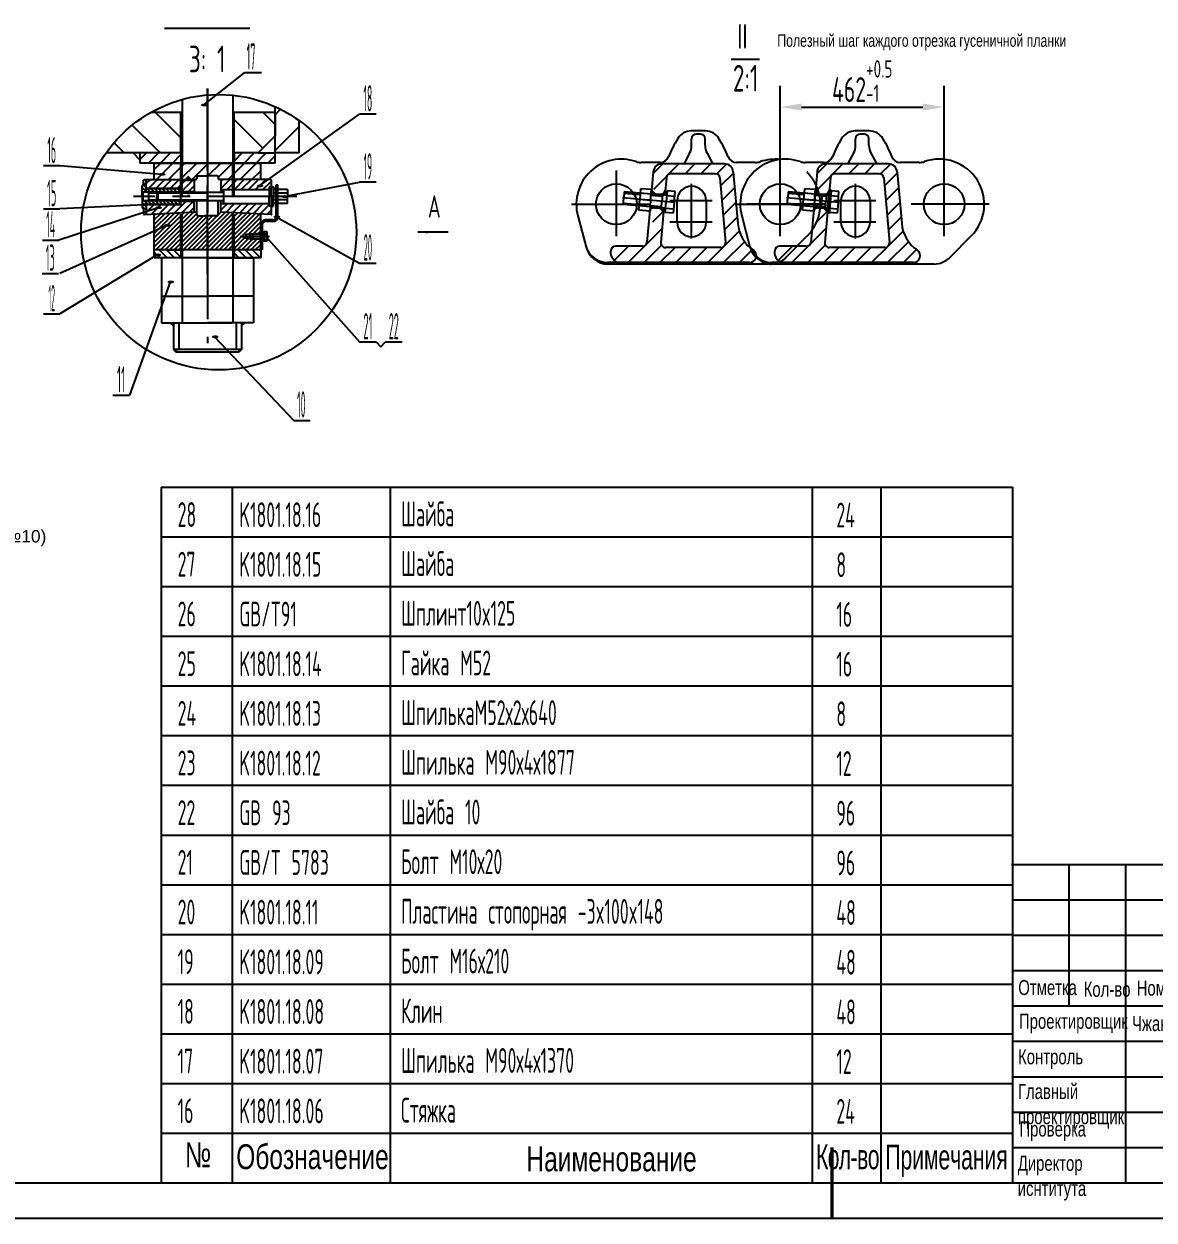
# Model space of a CAD drawing. Header units: millimetres. Extents: x -10 to 16810, y -459 to 11890.
# Drawn here: x 3844 to 10215, y -10 to 6731 of the extents above; entities that cross this region are included whole.
import ezdxf
from ezdxf.enums import TextEntityAlignment as Align

# ---------------------------------------------------------------- set-up
doc = ezdxf.new("R2010")
doc.units = ezdxf.units.MM
doc.header["$LTSCALE"] = 400
doc.linetypes.add('F', pattern=[0.75, 0.5, -0.25])
doc.linetypes.add('G', pattern=[2, 1.25, -0.25, 0.25, -0.25])
for name, color, linetype in [('01', 7, 'Continuous'), ('02', 1, 'Continuous'), ('04', 2, 'F'), ('05', 4, 'G'), ('08', 1, 'Continuous'), ('10', 1, 'Continuous'), ('11', 3, 'Continuous'), ('THICK', 7, 'Continuous')]:
    doc.layers.add(name, color=color, linetype=linetype)
doc.styles.add('HZLIB', font='TXT.shx', dxfattribs={"width": 0.5, "height": 140})
doc.styles.get("Standard").update_dxf_attribs({"font": 'isocp', "width": 0.707, "bigfont": 'intecad.shx'})
doc.dimstyles.new('INTE', dxfattribs={"dimscale": 40, "dimtxt": 3.5, "dimasz": 3, "dimexe": 3, "dimexo": 0, "dimgap": 1, "dimtad": 1, "dimdec": 0, "dimdsep": 46, "dimtxsty": 'Standard', "dimcen": 0, "dimclrd": 1, "dimclre": 1, "dimclrt": 3, "dimaunit": 1, "dimadec": 0, "dimazin": 0, "dimtfac": 1, "dimtdec": 0, "dimtmove": 0, "dimatfit": 0, "dimfxl": 0, "dimarcsym": 0})

# ---------------------------------------------------------------- blocks, each defined once
blk = doc.blocks.new('rthrtyry')
at = {"layer": '01'}
for p, q in [((2335.5, 1021.2), (2296, 1021.2)), ((2321.8, 1012.2), (2309.8, 1012.2)), ((2296.8, 980.1), (2296.8, 999.2)), ((2334.8, 980.1), (2334.8, 999.2)), ((2291.2, 958.5), (2276.5, 931.7)), ((2340.3, 958.5), (2355, 931.7)), ((2208.6, 932.2), (2155.1, 932.2)), ((2389.4, 928.2), (2213.2, 928.2)), ((2476.4, 932.2), (2422.9, 932.2)), ((2188.3, 905.4), (2171, 708.2)), ((2226, 888.8), (2210, 706.9)), ((2363.6, 900.7), (2238.9, 900.7)), ((2376.6, 888.8), (2392.5, 706.9)), ((2414.3, 905.4), (2427, 760.3)), ((2255.8, 764.2), (2255.8, 824.2)), ((2337.8, 824.2), (2337.8, 764.2)), ((1976, 782.2), (1999.4, 693.8)), ((2563.2, 665.1), (2622.9, 725.2)), ((2069.3, 675.2), (2069.3, 683.3)), ((2071.4, 667.3), (2069.3, 675.2)), ((2158.1, 696.3), (2082.3, 696.3)), ((2379.5, 692.8), (2223, 692.8)), ((2460.3, 650.3), (2060.2, 650.3)), ((2517.8, 646.2), (2061.3, 646.2))]:
    blk.add_line(p, q, dxfattribs=at)
at = {"layer": '01', "color": 7, "linetype": 'Continuous'}
for p, q in [((2196, 844.4), (2208.9, 843.3)), ((2192.5, 804.5), (2205.4, 803.4))]:
    blk.add_line(p, q, dxfattribs=at)
at = {"layer": '01'}
for centre in [(2084.8, 814.7), (2546.8, 814.7)]:
    blk.add_circle(centre, 57.5, dxfattribs=at)
for centre, radius, start, end in [((2296, 976.2), 45, 90, 148.5711), ((2309.8, 999.2), 13, 90, 180), ((2321.8, 999.2), 13, 0, 90), ((2335.5, 976.2), 45, 31.4289, 90), ((2251.8, 980.1), 45, 331.2468, 0), ((2379.8, 980.1), 45, 180, 208.7532), ((2208.6, 957.2), 25, 270, 338.4131), ((2422.9, 957.2), 25, 201.5869, 270), ((2098.8, 814.7), 127, 70.8682, 194.8314), ((2155.1, 977.2), 45, 250.8682, 270), ((2213.2, 903.2), 25, 90, 175), ((2389.4, 903.2), 25, 5, 90), ((2476.4, 977.2), 45, 270, 289.1318), ((2532.8, 814.7), 127, 315.1937, 109.1318), ((2238.9, 887.7), 13, 90, 175), ((2363.6, 887.7), 13, 5, 90), ((2197.1, 857.3), 13, 175, 265), ((2210.1, 856.2), 13, 265, 355), ((2296.8, 824.2), 41, 0, 180), ((2191.4, 791.6), 13, 85, 175), ((2204.3, 790.5), 13, 355, 85), ((2296.8, 764.2), 41, 180, 0), ((2528.6, 769.2), 102, 185, 235.6329), ((2158.1, 709.3), 13, 270, 355), ((2060.2, 714.3), 64, 194.8314, 270), ((2061.3, 710.2), 64, 194.8314, 270), ((2082.3, 683.3), 13, 90, 180), ((2223, 705.8), 13, 175, 270), ((2379.5, 705.8), 13, 270, 5), ((2460.3, 669.3), 19, 270, 55.6329), ((2095.1, 675.3), 25, 195, 270), ((2517.8, 710.2), 64, 270, 315.1937)]:
    blk.add_arc(centre, radius, start, end, dxfattribs=at)
at = {"layer": '01', "color": 7, "linetype": 'Continuous'}
for centre, start, end in [((2544.8, 824.2), 148.5711, 158.4131), ((2086.8, 824.2), 21.5869, 31.4289)]:
    blk.add_arc(centre, 336.5, start, end, dxfattribs=at)
at = {"layer": '05', "color": 4, "linetype": 'G'}
for p, q in [((2084.8, 724.9), (2084.8, 909.8)), ((2546.8, 724.9), (2546.8, 909.8)), ((2296.8, 717.8), (2296.8, 872.3)), ((1957.8, 814.7), (2178.2, 814.7)), ((2354.5, 824.2), (2235.4, 824.2)), ((2673.8, 814.7), (2453.3, 814.7)), ((2354.5, 764.2), (2235.4, 764.2))]:
    blk.add_line(p, q, dxfattribs=at)
blk = doc.blocks.new('rhyutyuui')
at = {"layer": '01'}
for p, q in [((1573.5, 1021.2), (1534, 1021.2)), ((1559.8, 1012.2), (1547.8, 1012.2)), ((1534.8, 980.1), (1534.8, 999.2)), ((1572.8, 980.1), (1572.8, 999.2)), ((1529.2, 958.5), (1514.5, 931.7)), ((1578.3, 958.5), (1593, 931.7)), ((1446.6, 932.2), (1393.1, 932.2)), ((1627.4, 928.2), (1451.2, 928.2)), ((1714.4, 932.2), (1660.9, 932.2)), ((1426.3, 905.4), (1420.8, 843.4)), ((1464, 888.8), (1459.7, 840.1)), ((1601.6, 900.7), (1476.9, 900.7)), ((1614.6, 888.8), (1630.5, 706.9)), ((1652.3, 905.4), (1665, 760.3)), ((1493.8, 764.2), (1493.8, 824.2)), ((1575.8, 824.2), (1575.8, 764.2)), ((1214, 782.2), (1237.4, 693.8)), ((1417.7, 807.6), (1409, 708.2)), ((1456.6, 804.3), (1448, 706.9)), ((1307.3, 675.2), (1307.3, 683.3)), ((1309.4, 667.3), (1307.3, 675.2)), ((1396.1, 696.3), (1320.3, 696.3)), ((1617.5, 692.8), (1461, 692.8)), ((1698.3, 650.3), (1298.2, 650.3)), ((1755.8, 646.2), (1299.3, 646.2))]:
    blk.add_line(p, q, dxfattribs=at)
at = {"layer": '01', "color": 7, "linetype": 'Continuous'}
for p, q in [((1434, 844.4), (1446.9, 843.3)), ((1430.5, 804.5), (1443.4, 803.4))]:
    blk.add_line(p, q, dxfattribs=at)
at = {"layer": '01'}
for centre in [(1322.8, 814.7), (1784.8, 814.7)]:
    blk.add_circle(centre, 57.5, dxfattribs=at)
for centre, radius, start, end in [((1534, 976.2), 45, 90, 148.5711), ((1547.8, 999.2), 13, 90, 180), ((1559.8, 999.2), 13, 0, 90), ((1573.5, 976.2), 45, 31.4289, 90), ((1489.8, 980.1), 45, 331.2468, 0), ((1617.8, 980.1), 45, 180, 208.7532), ((1446.6, 957.2), 25, 270, 338.4131), ((1660.9, 957.2), 25, 201.5869, 270), ((1336.8, 814.7), 127, 70.8682, 194.8314), ((1393.1, 977.2), 45, 250.8682, 270), ((1451.2, 903.2), 25, 90, 175), ((1627.4, 903.2), 25, 5, 90), ((1714.4, 977.2), 45, 270, 289.1318), ((1476.9, 887.7), 13, 90, 175), ((1601.6, 887.7), 13, 5, 90), ((1435.1, 857.3), 13, 175, 265), ((1448.1, 856.2), 13, 265, 355), ((1534.8, 824.2), 41, 0, 180), ((1429.4, 791.6), 13, 85, 175), ((1442.3, 790.5), 13, 355, 85), ((1534.8, 764.2), 41, 180, 0), ((1766.6, 769.2), 102, 185, 235.6329), ((1396.1, 709.3), 13, 270, 355), ((1298.2, 714.3), 64, 194.8314, 270), ((1299.3, 710.2), 64, 194.8314, 270), ((1320.3, 683.3), 13, 90, 180), ((1461, 705.8), 13, 175, 270), ((1617.5, 705.8), 13, 270, 5), ((1698.3, 669.3), 19, 270, 55.6329), ((1333.1, 675.3), 25, 195, 270)]:
    blk.add_arc(centre, radius, start, end, dxfattribs=at)
at = {"layer": '01', "color": 7, "linetype": 'Continuous'}
for centre, radius, start, end in [((1782.8, 824.2), 336.5, 148.5711, 158.4131), ((1324.8, 824.2), 336.5, 21.5869, 31.4289), ((1773.6, 789.6), 151.7, 85.7739, 107.0289)]:
    blk.add_arc(centre, radius, start, end, dxfattribs=at)
at = {"layer": '04', "color": 2, "linetype": 'F'}
blk.add_line((1801.2, 665.1), (1860.9, 725.2), dxfattribs=at)
for centre, radius, start, end in [((1770.8, 814.7), 127, 315.1937, 83.6711), ((1755.8, 710.2), 64, 270, 315.1937)]:
    blk.add_arc(centre, radius, start, end, dxfattribs=at)
at = {"layer": '05', "color": 4, "linetype": 'G'}
for p, q in [((1322.8, 724.9), (1322.8, 909.8)), ((1784.8, 724.9), (1784.8, 909.8)), ((1534.8, 717.8), (1534.8, 872.3)), ((1195.8, 814.7), (1416.2, 814.7)), ((1592.5, 824.2), (1473.4, 824.2)), ((1911.8, 814.7), (1691.3, 814.7)), ((1592.5, 764.2), (1473.4, 764.2))]:
    blk.add_line(p, q, dxfattribs=at)
blk = doc.blocks.new('rthyh')
at = {"layer": '01'}
for p, q in [((1946.2, 582.5), (1923.7, 582.5)), ((1923.7, 582.5), (1923.7, 552.1)), ((1946.2, 552.1), (1946.2, 582.5)), ((1923.7, 570.1), (1803.7, 570.1)), ((1803.7, 570.1), (1803.7, 552.1)), ((1803.7, 534.1), (1803.7, 552.1)), ((1911.7, 570.1), (1911.7, 552.1)), ((1911.7, 534.1), (1911.7, 552.1)), ((1923.7, 570.1), (1946.2, 570.1)), ((1923.7, 521.7), (1923.7, 552.1)), ((1946.2, 552.1), (1946.2, 521.7)), ((1923.7, 534.1), (1803.7, 534.1)), ((1923.7, 534.1), (1946.2, 534.1)), ((1946.2, 521.7), (1923.7, 521.7))]:
    blk.add_line(p, q, dxfattribs=at)
at = {"layer": '02'}
for p, q in [((1803.7, 566.5), (1848.7, 566.5)), ((1879.7, 566.5), (1911.7, 566.5)), ((1803.7, 537.7), (1848.7, 537.7)), ((1879.6, 537.7), (1911.7, 537.7))]:
    blk.add_line(p, q, dxfattribs=at)
at = {"layer": '05'}
blk.add_line((1949.2, 552.1), (1800.1, 552.1), dxfattribs=at)
blk = doc.blocks.new('rtrty')
at = {"layer": '01'}
for p, q in [((1850.9, 361), (1850.9, 392)), ((1850.9, 392), (1881.3, 392)), ((1863.3, 361), (1863.3, 392)), ((1911.7, 392), (1881.3, 392)), ((1899.3, 361), (1899.3, 392)), ((1911.7, 361), (1911.7, 392)), ((1881.3, 361), (1850.9, 361)), ((1881.3, 361), (1911.7, 361))]:
    blk.add_line(p, q, dxfattribs=at)
at = {"layer": '05'}
blk.add_line((1881.3, 359.9), (1881.3, 393.1), dxfattribs=at)
blk = doc.blocks.new('*U242')
at = {"layer": '10'}
h = blk.add_hatch(dxfattribs=at)
h.set_pattern_fill('U', color=256, angle=45, style=0, pattern_type=0)
h.set_pattern_definition([(45, (0, 0), (-0.707107, 0.707107), [])])
h.paths.add_polyline_path([(-33, 0), (-19.5, 0), (-19.5, 5), (-33, 5)])
h.paths.add_polyline_path([(33, 5), (19.5, 5), (19.5, 0), (33, 0)])
at = {"layer": '01'}
for p, q in [((-33, 5), (-33, 0)), ((0, 5), (-33, 5)), ((-33, 0), (0, 0)), ((-19.5, 5), (-19.5, 0)), ((0, 5), (33, 5)), ((33, 0), (0, 0)), ((19.5, 5), (19.5, 0)), ((33, 5), (33, 0))]:
    blk.add_line(p, q, dxfattribs=at)
at = {"layer": '05'}
blk.add_line((0, 7.1), (0, -1.8), dxfattribs=at)
blk = doc.blocks.new('*D243')
at = {"layer": '08', "color": 1, "lineweight": -2}
for p, q in [((8108.1, 5904.8), (8108.1, 6382.1)), ((9032.1, 5904.8), (9032.1, 6382.1)), ((8228.1, 6262.1), (8912.1, 6262.1))]:
    blk.add_line(p, q, dxfattribs=at)
at = {"layer": '08', "color": 1}
for points in [[(8228.1, 6282.1), (8228.1, 6242.1), (8108.1, 6262.1)], [(8912.1, 6282.1), (8912.1, 6242.1), (9032.1, 6262.1)]]:
    blk.add_solid(points, dxfattribs=at)
at = {"layer": 'Defpoints', "color": 0}
for p in [(9032.1, 6262.1), (8108.1, 5904.8), (9032.1, 5904.8)]:
    blk.add_point(p, dxfattribs=at)
at = {"layer": '08', "color": 3, "insert": (8570.1, 6408.7), "char_height": 140, "attachment_point": 5}
blk.add_mtext('462{\\C3;\\H0.7x;\\S+0.5^ -1;}', dxfattribs=at)
blk = doc.blocks.new('df rghf')
at = {"layer": '02', "linetype": 'Continuous'}
for points in [[(8847.4, 5874.6), (8841.4, 5880.6), (8841.4, 5874.6)], [(8891.4, 5874.6), (8891.4, 5869.6), (8896.4, 5869.6)], [(8847.4, 5746.6), (8841.4, 5740.6), (8841.4, 5746.6)], [(8896.4, 5751.6), (8891.4, 5751.6), (8891.4, 5746.6)]]:
    blk.add_hatch(color=1, dxfattribs=at).paths.add_polyline_path(points)
blk.add_line((8841.4, 5764.8), (8841.4, 5856.4))
blk.add_line((8841.4, 5764.8), (8841.4, 5856.4))
at = {"layer": '01'}
for p, q in [((8791.4, 5897.2), (8791.4, 5810.6)), ((8791.4, 5897.2), (8841.4, 5897.2)), ((8841.4, 5897.2), (8841.4, 5810.6)), ((8841.4, 5874.6), (8891.4, 5874.6)), ((8891.4, 5874.6), (8891.4, 5746.6)), ((8891.4, 5869.6), (8896.4, 5869.6)), ((8896.4, 5869.6), (8896.4, 5751.6)), ((8791.4, 5724), (8791.4, 5810.6)), ((8841.4, 5724), (8841.4, 5810.6)), ((8841.4, 5746.6), (8891.4, 5746.6)), ((8891.4, 5751.6), (8896.4, 5751.6)), ((8791.4, 5724), (8841.4, 5724))]:
    blk.add_line(p, q, dxfattribs=at)
at = {"layer": '02', "color": 1, "linetype": 'Continuous'}
for p, q in [((8841.4, 5880.6), (8847.4, 5874.6)), ((8891.4, 5874.6), (8896.4, 5869.6)), ((8841.4, 5740.6), (8847.4, 5746.6)), ((8891.4, 5746.6), (8896.4, 5751.6))]:
    blk.add_line(p, q, dxfattribs=at)
at = {"layer": '04', "color": 2, "linetype": 'F'}
for p, q in [((8841.4, 5864.6), (8891.4, 5864.6)), ((8841.4, 5756.6), (8891.4, 5756.6))]:
    blk.add_line(p, q, dxfattribs=at)
blk = doc.blocks.new('*U259')
at = {"layer": '01', "const_width": 0.5}
blk.add_lwpolyline([(210, 0), (210, 10)], dxfattribs=at)
at = {"layer": '01'}
blk.add_lwpolyline([(25, 5), (415, 5)], dxfattribs=at)
at = {"layer": '02'}
blk.add_lwpolyline([(0, 0), (420, 0)], dxfattribs=at)

msp = doc.modelspace()

# ---------------------------------------------------------------- hatches: boundary and pattern name
at = {"layer": '02', "linetype": 'Continuous'}
h = msp.add_hatch(dxfattribs=at)
h.set_pattern_fill('ANSI31', color=1, scale=20, style=0)
h.set_pattern_definition([(45, (3614.586, 4085.27), (-44.9013, 44.9013), [])])
h.paths.add_polyline_path([(7460.6, 5470.9, -0.440011), (7434.7, 5499.1), (7449.1, 5663.9, 0.414214), (7425.5, 5692.1), (7409.2, 5693.5, -0.135919), (7362.3, 5566.3), (7356.6, 5501.6, -0.388879), (7330.7, 5477.9), (7278.9, 5477.9), (7216.9, 5415.5, -0.082705), (7182.8, 5390.9, 0.114002), (7204.7, 5385.9), (7935.1, 5385.9, 0.737485), (7956.6, 5455.2, -0.224594), (7868.5, 5605.8), (7843.1, 5896, 0.388879), (7793.3, 5941.7), (7440.9, 5941.7, 0.388879), (7391.1, 5896), (7384.9, 5825, -0.052816), (7402.9, 5774.6, 0.035157), (7406.5, 5774.1), (7432.4, 5771.8, 0.393773), (7460.4, 5793.6), (7460.5, 5795.4), (7460.6, 5795.4), (7463.1, 5824.1), (7455.1, 5824.1), (7455.1, 5842.1), (7464.7, 5842.1), (7466.5, 5863, -0.388879), (7492.4, 5886.7), (7741.8, 5886.7, -0.388879), (7767.7, 5863), (7799.5, 5499.1, -0.440011), (7773.6, 5470.9)])
h.paths.add_polyline_path([(7179.1, 5477.9, 0.414214), (7153.1, 5451.9), (7153.1, 5435.7), (7157.3, 5419.8, 0.200337), (7182.8, 5390.9, 0.082705), (7216.9, 5415.5), (7278.9, 5477.9)])
h = msp.add_hatch(dxfattribs=at)
h.set_pattern_fill('ANSI31', color=1, scale=20, style=0)
h.set_pattern_definition([(45, (4538.586, 4085.27), (-44.9013, 44.9013), [])])
h.paths.add_polyline_path([(8384.6, 5470.9, -0.440011), (8358.7, 5499.1), (8373.1, 5663.9, 0.414214), (8349.5, 5692.1), (8333.2, 5693.5, -0.135919), (8286.3, 5566.3), (8280.6, 5501.6, -0.388879), (8254.7, 5477.9), (8202.9, 5477.9), (8140.9, 5415.5, -0.082705), (8106.8, 5390.9, 0.114002), (8128.7, 5385.9), (8859.1, 5385.9, 0.737485), (8880.6, 5455.2, -0.224594), (8792.5, 5605.8), (8767.1, 5896, 0.388879), (8717.3, 5941.7), (8364.9, 5941.7, 0.388879), (8315.1, 5896), (8308.9, 5825, -0.052816), (8326.9, 5774.6, 0.035157), (8330.5, 5774.1), (8356.4, 5771.8, 0.393773), (8384.4, 5793.6), (8384.5, 5795.4), (8384.6, 5795.4), (8387.1, 5824.1), (8379.1, 5824.1), (8379.1, 5842.1), (8388.7, 5842.1), (8390.5, 5863, -0.388879), (8416.4, 5886.7), (8665.8, 5886.7, -0.388879), (8691.7, 5863), (8723.5, 5499.1, -0.440011), (8697.6, 5470.9)])
h.paths.add_polyline_path([(8103.1, 5477.9, 0.414214), (8077.1, 5451.9), (8077.1, 5435.7), (8081.3, 5419.8, 0.200337), (8106.8, 5390.9, 0.082705), (8140.9, 5415.5), (8202.9, 5477.9)])
at = {"layer": '02'}
h = msp.add_hatch(color=256, dxfattribs=at)
h.paths.add_polyline_path([(4802.9, 5844), (4770.9, 5844), (4770.9, 5876)])
h.paths.add_polyline_path([(4770.9, 5876), (4770.9, 5844), (4738.9, 5844)])
msp.add_hatch(color=256, dxfattribs=at).paths.add_polyline_path([(4764.9, 5768), (4777.9, 5755), (4777.9, 5768)])

# ---------------------------------------------------------------- linework, layer by layer
for p, q in [((5260.2, 6004), (5260.2, 6264.8)), ((5260.2, 6232), (5260.2, 6100)), ((5395.2, 6004), (5395.2, 6187)), ((5260.2, 6100), (5164.2, 6004)), ((5395.2, 6004), (5260.2, 6004)), ((4879.2, 5782), (4879.2, 5734)), ((4729.2, 5458), (4729.2, 5413)), ((5029.2, 5458), (5029.2, 5413)), ((4741.9, 5047), (5016.5, 5047)), ((4741.9, 5047), (5016.5, 5047)), ((4617.4, 4120), (4617.4, 200)), ((4617.4, 4120), (9417.4, 4120)), ((5017.4, 4120), (5017.4, 200)), ((5908.4, 4120), (5908.4, 200)), ((8287.3, 4120), (8287.3, 200)), ((8674.7, 4120), (8674.7, 200)), ((9417.4, 4120), (9417.4, 200)), ((4617.4, 3840), (9417.4, 3840)), ((4617.4, 3560), (9417.4, 3560)), ((4617.4, 3280), (9417.4, 3280)), ((4617.4, 3000), (9417.4, 3000)), ((4617.4, 2720), (9417.4, 2720)), ((4617.4, 2440), (9417.4, 2440)), ((4617.4, 2160), (9417.4, 2160)), ((4617.4, 1880), (9417.4, 1880)), ((4617.4, 1600), (9417.4, 1600)), ((4617.4, 1320), (9417.4, 1320)), ((4617.4, 1040), (9417.4, 1040)), ((4617.4, 760), (9417.4, 760)), ((4617.4, 480), (9417.4, 480)), ((4617.4, 200), (9417.4, 200))]:
    msp.add_line(p, q)
at = {"layer": '01'}
for p, q in [((5117.6, 6704.5), (4637.6, 6704.5)), ((4729.2, 6004), (4729.2, 6232)), ((5029.2, 6004), (5029.2, 6232)), ((5164.2, 6004), (5260.2, 6004)), ((4519.2, 5827), (4510.2, 5818)), ((4510.2, 5758), (4510.2, 5818)), ((4519.2, 5851), (4522.2, 5854)), ((4519.2, 5827), (4519.2, 5851)), ((4534.2, 5782), (4534.2, 5854)), ((5266.2, 5797.2), (5251.2, 5797.2)), ((5266.2, 5824), (5275.2, 5824)), ((5329.2, 5797.2), (5275.2, 5797.2)), ((4510.2, 5788), (4516.2, 5782)), ((4510.2, 5758), (4510.2, 5698)), ((4516.2, 5734), (4510.2, 5728)), ((4516.2, 5734), (4516.2, 5782)), ((4534.2, 5734), (4534.2, 5656.7)), ((4546.2, 5782), (4546.2, 5734)), ((4594.2, 5776), (4600.2, 5782)), ((4594.2, 5776), (4594.2, 5758)), ((4594.2, 5740), (4594.2, 5758)), ((4594.2, 5740), (4600.2, 5734)), ((4600.2, 5734), (4600.2, 5782)), ((4879.2, 5782), (4879.2, 5734)), ((4969.2, 5797), (4969.2, 5758)), ((4969.2, 5758), (4969.2, 5719)), ((5266.2, 5776.4), (5251.2, 5776.4)), ((5266.2, 5739.5), (5251.2, 5739.5)), ((5329.2, 5776.4), (5275.2, 5776.4)), ((5329.2, 5739.5), (5275.2, 5739.5)), ((4510.2, 5698), (4519.2, 5689)), ((4519.2, 5689), (4519.2, 5659)), ((4522.2, 5656.1), (4819.2, 5671)), ((4804.2, 5673.2), (4801.2, 5670.1)), ((4957.2, 5670.1), (4954.2, 5673.2)), ((5236.2, 5656.1), (4957.2, 5670.1)), ((5266.2, 5718.7), (5251.2, 5718.7)), ((5329.2, 5718.7), (5275.2, 5718.7)), ((4519.2, 5659), (4522.2, 5656.1)), ((5179.2, 5457.8), (5179.2, 5599)), ((5188.2, 5599), (5188.2, 5457.8)), ((5248.2, 5626), (5206.2, 5626)), ((5248.2, 5617), (5206.2, 5617)), ((5236.2, 5656.1), (5239.2, 5659)), ((5097.9, 5546.5), (5089.2, 5533)), ((5097.9, 5519.5), (5089.2, 5533)), ((5097.9, 5546.5), (5097.9, 5533)), ((5097.9, 5546.5), (5119.2, 5546.5)), ((5097.9, 5519.5), (5097.9, 5533)), ((5119.2, 5548), (5119.2, 5533)), ((5119.2, 5546.5), (5136, 5546.5)), ((5119.2, 5518), (5119.2, 5533)), ((5136, 5548), (5136, 5533)), ((5136, 5518), (5136, 5533)), ((5196, 5556.1), (5188.2, 5556.1)), ((5188.2, 5556.1), (5188.2, 5533)), ((5188.2, 5533), (5196, 5537.5)), ((5196, 5533), (5188.2, 5528.5)), ((5188.2, 5509.9), (5188.2, 5533)), ((5215.2, 5559.6), (5196, 5559.6)), ((5196, 5559.6), (5196, 5533)), ((5196, 5533), (5196, 5556.1)), ((5196, 5548), (5215.2, 5548)), ((5196, 5533), (5196, 5509.9)), ((5196, 5506.3), (5196, 5533)), ((5215.2, 5533), (5215.2, 5559.6)), ((5215.2, 5533), (5215.2, 5506.3)), ((5119.2, 5519.5), (5097.9, 5519.5)), ((5136, 5519.5), (5119.2, 5519.5)), ((5196, 5509.9), (5188.2, 5509.9)), ((5196, 5518), (5215.2, 5518)), ((5215.2, 5506.3), (5196, 5506.3)), ((4579.2, 5413), (4579.2, 5458)), ((5179.2, 5413), (4579.2, 5413)), ((4879.2, 5413), (4619.4, 5413)), ((4619.4, 5413), (4619.4, 5197)), ((4879.2, 5413), (5139, 5413)), ((5139, 5413), (5139, 5197)), ((5179.2, 5457.8), (5179.2, 5413)), ((5188.2, 5457.8), (5179.2, 5457.8)), ((4619.4, 5197), (4879.2, 5197)), ((5139, 5197), (4879.2, 5197))]:
    msp.add_line(p, q, dxfattribs=at)
at = {"layer": '01', "color": 7, "linetype": 'Continuous'}
for p, q in [((7830.5, 6532.6), (7991.4, 6532.6)), ((4736.7, 6305.2), (4736.7, 5947)), ((5021.7, 6328.8), (5021.7, 5947)), ((4736.7, 6232), (4559.5, 6232)), ((5260.2, 6232), (5021.7, 6232)), ((4736.7, 6004), (4307.9, 6004)), ((4498.2, 6004), (4498.2, 5947)), ((5164.2, 6004), (5021.7, 6004)), ((5260.2, 5947), (5260.2, 6004)), ((5260.2, 5947), (4498.2, 5947)), ((4579.2, 5947), (5179.2, 5947)), ((4579.2, 5854), (4579.2, 5947)), ((5179.2, 5854), (5179.2, 5947)), ((4819.2, 5869), (4819.2, 5860)), ((4825.2, 5875), (4879.2, 5875)), ((4933.2, 5875), (4879.2, 5875)), ((4939.2, 5869), (4939.2, 5860)), ((4534.2, 5827), (4519.2, 5827)), ((4522.2, 5854), (4801.2, 5854)), ((4534.2, 5806), (4534.2, 5827)), ((4537.2, 5803), (4726.2, 5803)), ((4726.2, 5803), (4537.2, 5803)), ((4579.2, 5854), (4813.2, 5854)), ((4729.2, 5800), (4726.2, 5803)), ((4729.2, 5800), (4729.2, 5758)), ((4729.2, 5800), (4729.2, 5758)), ((4804.2, 5851), (4801.2, 5854)), ((4804.2, 5851), (4804.2, 5782)), ((5179.2, 5854), (4945.2, 5854)), ((4954.2, 5851), (4957.2, 5854)), ((4954.2, 5851), (4954.2, 5782)), ((5236.2, 5854), (4957.2, 5854)), ((5239.2, 5812), (5227.2, 5812)), ((5227.2, 5812), (5227.2, 5758)), ((5239.2, 5812), (5227.2, 5812)), ((5227.2, 5812), (5227.2, 5758)), ((5239.2, 5851), (5236.2, 5854)), ((5239.2, 5758), (5239.2, 5851)), ((5239.2, 5812), (5251.2, 5812)), ((5251.2, 5812), (5251.2, 5758)), ((5266.2, 5644), (5266.2, 5824)), ((5275.2, 5644), (5275.2, 5824)), ((5329.2, 5797.2), (5329.2, 5758)), ((4546.2, 5782), (4516.2, 5782)), ((4546.2, 5734), (4516.2, 5734)), ((4723.2, 5777.8), (4546.2, 5777.8)), ((4723.2, 5738.2), (4546.2, 5738.2)), ((4600.2, 5782), (4963.2, 5782)), ((4963.2, 5734), (4600.2, 5734)), ((4804.2, 5785), (4729.2, 5785)), ((4729.2, 5716), (4729.2, 5758)), ((4729.2, 5716), (4729.2, 5758)), ((4804.2, 5731), (4729.2, 5731)), ((4804.2, 5673.2), (4804.2, 5734)), ((4819.2, 5656), (4819.2, 5734)), ((4939.2, 5656), (4939.2, 5734)), ((4954.2, 5797), (5227.2, 5797)), ((4954.2, 5673.2), (4954.2, 5734)), ((4969.2, 5797), (5224.2, 5797)), ((5227.2, 5704), (5227.2, 5758)), ((5227.2, 5704), (5227.2, 5758)), ((5239.2, 5659), (5239.2, 5758)), ((5251.2, 5704), (5251.2, 5758)), ((5329.2, 5718.7), (5329.2, 5758)), ((4534.2, 5689), (4519.2, 5689)), ((4534.2, 5710), (4534.2, 5689)), ((4537.2, 5713), (4726.2, 5713)), ((4726.2, 5713), (4537.2, 5713)), ((4729.2, 5716), (4726.2, 5713)), ((4954.2, 5719), (5227.2, 5719)), ((4969.2, 5719), (5224.2, 5719)), ((5239.2, 5704), (5227.2, 5704)), ((5239.2, 5704), (5227.2, 5704)), ((5239.2, 5704), (5251.2, 5704)), ((4579.2, 5458), (4579.2, 5659)), ((4825.2, 5650), (4879.2, 5650)), ((4933.2, 5650), (4879.2, 5650)), ((5179.2, 5458), (5179.2, 5659)), ((5179.2, 5548), (5136, 5548)), ((5179.2, 5518), (5136, 5518)), ((4879.2, 5458), (4579.2, 5458)), ((4658.3, 5458), (4747.2, 5458)), ((4736.7, 5458), (4736.7, 5047)), ((4736.7, 5413), (4736.7, 5197)), ((5179.2, 5458), (4879.2, 5458)), ((5021.7, 5458), (5021.7, 5047)), ((5021.7, 5413), (5021.7, 5197))]:
    msp.add_line(p, q, dxfattribs=at)
for centre, radius, start, end in [((4825.2, 5869), 6, 90, 180), ((4933.2, 5869), 6, 0, 90), ((4537.2, 5806), 3, 180, 270), ((4726.2, 5800), 3, 0, 90), ((4813.2, 5860), 6, 270, 0), ((4945.2, 5860), 6, 180, 270), ((5224.2, 5800), 3, 270, 0), ((4537.2, 5710), 3, 90, 180), ((4726.2, 5716), 3, 270, 0), ((5224.2, 5716), 3, 0, 90), ((4825.2, 5656), 6, 180, 270), ((4933.2, 5656), 6, 270, 0)]:
    msp.add_arc(centre, radius, start, end, dxfattribs=at)
at = {"layer": '01'}
for centre, radius, start, end in [((4963.2, 5788), 6, 270, 0), ((4963.2, 5728), 6, 0, 90), ((5206.2, 5599), 27, 90, 180), ((5206.2, 5599), 18, 90, 180), ((5248.2, 5644), 18, 270, 0), ((5248.2, 5644), 27, 270, 0)]:
    msp.add_arc(centre, radius, start, end, dxfattribs=at)
at = {"layer": '02'}
for p, q in [((4857.1, 6273.8), (5090.2, 6457.8)), ((5090.2, 6457.8), (5183.2, 6457.8)), ((5171.8, 5818.3), (5736.7, 6222.1)), ((5829.7, 6222.1), (5736.7, 6222.1)), ((4498.2, 5965), (4459.2, 6004)), ((4498.2, 5966.1), (4536.1, 6004)), ((4546.4, 5947), (4603.4, 6004)), ((4589.3, 6026.5), (4614.5, 6004)), ((4613.8, 5947), (4670.8, 6004)), ((5029.2, 5958.3), (5074.9, 6004)), ((5085.2, 5947), (5142.2, 6004)), ((5196.9, 5991.3), (5209.6, 6004)), ((4681.1, 5947), (4729.2, 5995)), ((5152.6, 5947), (5196.9, 5991.3)), ((5219.9, 5947), (5260.2, 5987.2)), ((4047.4, 5930.5), (3954.4, 5930.5)), ((4620.1, 5883.1), (4047.4, 5930.5)), ((4510.2, 5809), (4537.3, 5782)), ((4516.3, 5824.1), (4534.2, 5806.2)), ((4537.5, 5803), (4558.5, 5782)), ((4558.7, 5803), (4579.7, 5782)), ((4579.9, 5803), (4600.9, 5782)), ((4601.1, 5803), (4622.1, 5782)), ((4622.3, 5803), (4643.3, 5782)), ((4643.5, 5803), (4664.5, 5782)), ((4664.8, 5803), (4685.8, 5782)), ((4686, 5803), (4707, 5782)), ((4707.2, 5803), (4727.8, 5782.3)), ((5309.8, 5758), (5736.7, 5838.9)), ((5829.7, 5838.9), (5736.7, 5838.9)), ((4510.2, 5787.8), (4516.1, 5782)), ((4521.6, 5734), (4542.6, 5713)), ((4542.8, 5734), (4563.8, 5713)), ((4558.5, 5782), (4562.7, 5777.8)), ((4559.9, 5738.2), (4564.1, 5734)), ((4564.1, 5734), (4585.1, 5713)), ((4579.7, 5782), (4583.9, 5777.8)), ((4581.1, 5738.2), (4585.3, 5734)), ((4585.3, 5734), (4606.3, 5713)), ((4879.2, 5777.8), (4596, 5777.8)), ((4879.2, 5738.2), (4596, 5738.2)), ((4600.9, 5782), (4605.1, 5777.8)), ((4602.3, 5738.2), (4606.5, 5734)), ((4606.5, 5734), (4627.5, 5713)), ((4622.1, 5782), (4626.3, 5777.8)), ((4623.5, 5738.2), (4627.7, 5734)), ((4627.7, 5734), (4648.7, 5713)), ((4643.3, 5782), (4647.5, 5777.8)), ((4644.7, 5738.2), (4648.9, 5734)), ((4648.9, 5734), (4669.9, 5713)), ((4664.5, 5782), (4668.7, 5777.8)), ((4665.9, 5738.2), (4670.1, 5734)), ((4670.1, 5734), (4691.1, 5713)), ((4685.8, 5782), (4690, 5777.8)), ((4687.1, 5738.2), (4691.3, 5734)), ((4691.3, 5734), (4712.3, 5713)), ((4707, 5782), (4711.2, 5777.8)), ((4708.4, 5738.2), (4712.5, 5734)), ((4712.5, 5734), (4729.2, 5717.3)), ((3954.4, 5688.5), (4047.4, 5688.5)), ((4600.2, 5695), (4041.1, 5512.3)), ((4522.2, 5712.2), (4047.4, 5688.5)), ((4510.2, 5724.2), (4534.2, 5700.2)), ((4510.2, 5703), (4524.2, 5689)), ((4579.2, 5499.3), (4747.3, 5667.4)), ((4579.2, 5524.7), (4720.5, 5666)), ((4579.2, 5550.2), (4693.7, 5664.7)), ((4579.2, 5575.7), (4666.9, 5663.3)), ((4753.2, 5622.4), (4800.9, 5670)), ((4753.2, 5647.8), (4774.1, 5668.7)), ((4753.2, 5596.9), (4819.2, 5662.9)), ((4879.2, 5570.2), (4978, 5669)), ((4879.2, 5544.7), (5002.3, 5667.8)), ((4939.2, 5655.6), (4953.8, 5670.2)), ((4954.2, 5673.2), (4954.2, 5670.2)), ((4957.2, 5670.1), (4954.2, 5670.2)), ((5005.2, 5645.3), (5026.5, 5666.6)), ((5005.2, 5619.8), (5050.8, 5665.4)), ((5005.2, 5594.4), (5075, 5664.2)), ((5005.2, 5568.9), (5099.3, 5663)), ((4649.8, 5595.4), (4047.4, 5324.2)), ((4579.2, 5601.1), (4640.1, 5662)), ((4579.2, 5626.6), (4613.3, 5660.7)), ((4579.2, 5652), (4586.5, 5659.3)), ((4585.2, 5659.3), (4579.2, 5659)), ((4579.2, 5473.8), (4753.2, 5647.8)), ((4588.7, 5457.8), (4753.2, 5622.4)), ((4614.1, 5457.8), (4753.2, 5596.9)), ((4753.2, 5571.5), (4831.7, 5650)), ((4753.2, 5546), (4857.2, 5650)), ((4753.2, 5520.5), (4879.2, 5646.5)), ((4753.2, 5495.1), (4879.2, 5621.1)), ((4753.2, 5469.6), (4879.2, 5595.6)), ((4879.2, 5646.5), (4882.6, 5650)), ((4879.2, 5621.1), (4908.1, 5650)), ((4879.2, 5595.6), (4933.5, 5650)), ((4879.2, 5519.3), (5005.2, 5645.3)), ((4879.2, 5493.8), (5005.2, 5619.8)), ((5005.2, 5543.4), (5123.5, 5661.7)), ((5005.2, 5518), (5147.7, 5660.5)), ((5005.2, 5492.5), (5172, 5659.3)), ((5005.2, 5467.1), (5179.2, 5641.1)), ((5110, 5546.5), (5179.2, 5615.6)), ((5236.2, 5656.1), (5239.2, 5656)), ((5239.2, 5659), (5239.2, 5656)), ((5266.2, 5644), (5736.7, 5382.3)), ((4639.6, 5457.8), (4753.2, 5571.5)), ((4665, 5457.8), (4753.2, 5546)), ((4772.8, 5463.8), (4879.2, 5570.2)), ((4798.3, 5463.8), (4879.2, 5544.7)), ((4879.2, 5468.4), (5005.2, 5594.4)), ((4900.1, 5463.8), (5005.2, 5568.9)), ((4925.6, 5463.8), (5005.2, 5543.4)), ((5021.4, 5457.8), (5092.1, 5528.5)), ((5135.5, 5546.5), (5137, 5548)), ((5137, 5548), (5179.2, 5590.2)), ((5161, 5546.5), (5162.5, 5548)), ((5162.5, 5548), (5179.2, 5564.7)), ((5208.2, 5533), (5736.7, 4938.4)), ((6236.5, 5556.8), (6065.5, 5556.8)), ((3948.1, 5512.3), (4041.1, 5512.3)), ((4690.5, 5457.8), (4753.2, 5520.5)), ((4715.9, 5457.8), (4753.2, 5495.1)), ((4741.4, 5457.8), (4753.2, 5469.6)), ((4766.8, 5457.8), (4772.8, 5463.8)), ((4792.3, 5457.8), (4798.3, 5463.8)), ((4817.8, 5457.8), (4823.8, 5463.8)), ((4823.8, 5463.8), (4879.2, 5519.3)), ((4843.2, 5457.8), (4849.2, 5463.8)), ((4849.2, 5463.8), (4879.2, 5493.8)), ((4868.7, 5457.8), (4874.7, 5463.8)), ((4874.7, 5463.8), (4879.2, 5468.4)), ((4894.1, 5457.8), (4900.1, 5463.8)), ((4919.6, 5457.8), (4925.6, 5463.8)), ((4945, 5457.8), (4951, 5463.8)), ((4951, 5463.8), (5005.2, 5518)), ((4970.5, 5457.8), (4976.5, 5463.8)), ((4976.5, 5463.8), (5005.2, 5492.5)), ((4995.9, 5457.8), (5001.9, 5463.8)), ((5001.9, 5463.8), (5005.2, 5467.1)), ((5046.9, 5457.8), (5108.5, 5519.5)), ((5072.3, 5457.8), (5132.5, 5518)), ((5097.8, 5457.8), (5157.9, 5518)), ((5123.2, 5457.8), (5179.2, 5513.8)), ((5132.5, 5518), (5134, 5519.5)), ((5148.7, 5457.8), (5179.2, 5488.3)), ((5157.9, 5518), (5159.4, 5519.5)), ((5174.1, 5457.8), (5179.2, 5462.9)), ((4595.5, 5429.1), (4047.4, 5096.3)), ((5736.7, 5382.3), (5829.7, 5382.3)), ((3946.4, 5324.2), (4039.4, 5324.2)), ((4668.4, 5276.9), (4438.8, 4639.1)), ((3954.4, 5096.3), (4047.4, 5096.3)), ((4918.6, 4967.5), (5365.2, 4496.8)), ((5736.7, 4938.4), (5829.7, 4938.4)), ((5829.7, 4938.4), (5856.2, 4911.9)), ((5856.2, 4911.9), (5882.8, 4938.4)), ((5882.8, 4938.4), (5975.8, 4938.4)), ((4345.8, 4639.1), (4438.8, 4639.1)), ((5365.2, 4496.8), (5458.2, 4496.8))]:
    msp.add_line(p, q, dxfattribs=at)
at = {"layer": '02', "color": 1, "linetype": 'Continuous'}
for p, q in [((4585.8, 6232), (4729.2, 6088.6)), ((5192, 6232), (5260.2, 6163.8)), ((5260.2, 6219.1), (5291.1, 6250)), ((4454.9, 6160.8), (4589.3, 6026.5)), ((5029.2, 6192.7), (5191.1, 6030.8)), ((5260.2, 6017.1), (5395.2, 6152.1)), ((4352.4, 6061.3), (4409.7, 6004)), ((4579.2, 5909.5), (4616.6, 5947)), ((4591, 5854), (4684, 5947)), ((4658.3, 5854), (4751.3, 5947)), ((4725.7, 5854), (4818.7, 5947)), ((4793, 5854), (4879.2, 5940.1)), ((4879.2, 5940.1), (4886, 5947)), ((4881.4, 5875), (4953.4, 5947)), ((4939.2, 5865.4), (5020.8, 5947)), ((4995.1, 5854), (5088.1, 5947)), ((5062.5, 5854), (5155.5, 5947)), ((5129.8, 5854), (5179.2, 5903.4)), ((4534.2, 5831.1), (4557.1, 5854)), ((4546.5, 5803), (4597.5, 5854)), ((4586.9, 5803), (4637.9, 5854)), ((4627.3, 5803), (4678.3, 5854)), ((4667.7, 5803), (4718.7, 5854)), ((4708.1, 5803), (4759.1, 5854)), ((4730.5, 5785), (4799.5, 5854)), ((4771, 5785), (4804.2, 5818.2)), ((4954.2, 5802.8), (5005.4, 5854)), ((4954.2, 5843.2), (4965, 5854)), ((4988.8, 5797), (4992.3, 5800.5)), ((4992.3, 5800.5), (5045.8, 5854)), ((5029.2, 5797), (5030.8, 5798.5)), ((5030.8, 5798.5), (5086.2, 5854)), ((5069.6, 5797), (5126.6, 5854)), ((5110, 5797), (5167, 5854)), ((5150.5, 5797), (5207.5, 5854)), ((5190.9, 5797), (5239.2, 5845.3)), ((4727.4, 5782), (4546.2, 5782)), ((4727.4, 5734), (4546.2, 5734)), ((4690.9, 5664.5), (4757.4, 5731)), ((4733.5, 5666.7), (4797.8, 5731)), ((4534.2, 5669.4), (4577.7, 5713)), ((4534.2, 5709.9), (4537.3, 5713)), ((4563.3, 5658.2), (4618.1, 5713)), ((4605.9, 5660.3), (4658.5, 5713)), ((4648.4, 5662.4), (4699, 5713)), ((4776, 5668.8), (4804.2, 5697)), ((4954.2, 5681.5), (4991.6, 5719)), ((4981.9, 5668.8), (5032, 5719)), ((5020.4, 5666.9), (5072.5, 5719)), ((5058.9, 5665), (5112.9, 5719)), ((5097.4, 5663), (5153.3, 5719)), ((5135.9, 5661.1), (5193.7, 5719)), ((5174.3, 5659.2), (5227.2, 5712.1)), ((5212.8, 5657.3), (5239.2, 5683.6)), ((5119.2, 5548), (5136, 5548)), ((5136, 5546.5), (5179.2, 5546.5)), ((5119.2, 5518), (5136, 5518)), ((5136, 5519.5), (5179.2, 5519.5)), ((4579.2, 5445.3), (4611.7, 5412.8)), ((4607, 5458), (4652.1, 5412.8)), ((4647.4, 5458), (4692.6, 5412.8)), ((4687.8, 5458), (4729.2, 5416.6)), ((4728.2, 5458), (4729.2, 5457)), ((5029.2, 5439.9), (5056.3, 5412.8)), ((5051.5, 5458), (5096.7, 5412.8)), ((5091.9, 5458), (5137.1, 5412.8)), ((5132.4, 5458), (5177.5, 5412.8)), ((5172.8, 5458), (5179.2, 5451.5))]:
    msp.add_line(p, q, dxfattribs=at)
at = {"layer": '02'}
msp.add_lwpolyline([(6119.5, 5556.8, 13.5, 0, 0), (6065.5, 5556.8, 0, 0, 0)], format="xyseb", dxfattribs=at)
at = {"layer": '02', "color": 1, "linetype": 'Continuous'}
msp.add_circle((4942.2, 5556.8), 776.1, dxfattribs=at)
at = {"layer": '04', "color": 2, "linetype": 'F'}
for p, q in [((4729.2, 6004), (4729.2, 5947)), ((5029.2, 6004), (5029.2, 5947)), ((4729.2, 5458), (4729.2, 5947)), ((4736.7, 5458), (4736.7, 5947)), ((5021.7, 5458), (5021.7, 5947)), ((5029.2, 5458), (5029.2, 5947))]:
    msp.add_line(p, q, dxfattribs=at)
at = {"layer": '04'}
msp.add_line((8343.5, 5772.9), (8336.5, 5693.2), dxfattribs=at)
at = {"layer": '05', "color": 4, "linetype": 'G'}
for p, q in [((4879.2, 6367.5), (4879.2, 5007.4)), ((4879.2, 5905.6), (4879.2, 6367.5)), ((4879.2, 5321.2), (4879.2, 5977.1)), ((5381.8, 5758), (4461, 5758)), ((5319, 5758), (5240.8, 5758)), ((5062.9, 5533), (5211.2, 5533)), ((5139.4, 5533), (5208.2, 5533))]:
    msp.add_line(p, q, dxfattribs=at)
at = {"layer": '05'}
for p, q in [((4879.2, 6018.9), (4879.2, 5738.2)), ((5202.3, 5533), (5181.9, 5533)), ((4879.2, 5425.4), (4879.2, 5184.3)), ((4879.2, 4966.7), (4879.2, 4932.4))]:
    msp.add_line(p, q, dxfattribs=at)
at = {"layer": '08', "color": 1}
msp.add_line((4917.8, 5650), (4861.2, 5650), dxfattribs=at)
at = {"layer": 'THICK'}
for p, q in [((9411.9, 1994.2), (16594.2, 1994.2)), ((9736.2, 1993.3), (9736.2, 1994.2)), ((9736.3, 1196.8), (9736.3, 1994.2)), ((10055.3, 200), (10055.3, 1994.2)), ((9417.4, 1396.1), (11809.7, 1396.1)), ((9417.4, 1196.8), (11809.7, 1196.8)), ((9417.4, 200), (16594.2, 200))]:
    msp.add_line(p, q, dxfattribs=at)
at = {"layer": 'THICK', "color": 3}
for p, q in [((9417.4, 1794.9), (11809.7, 1794.9)), ((9417.4, 1595.5), (11809.7, 1595.5)), ((9417.4, 997.4), (11809.7, 997.4)), ((9417.4, 798.1), (11809.7, 798.1)), ((9417.4, 598.7), (11809.7, 598.7)), ((9417.4, 399.4), (11809.7, 399.4))]:
    msp.add_line(p, q, dxfattribs=at)

# ---------------------------------------------------------------- block references
at = {"layer": '01', "xscale": 3, "yscale": 3, "zscale": 3, "rotation": 270}
msp.add_blockref('df rghf', (-12552.6, 31571.1), dxfattribs=at)
at = {"layer": '04'}
for name, p, xscale, yscale, zscale in [('*U259', (0, 0), 40, 40, 40), ('rhyutyuui', (4538.6, 4085.3), 2, 2, 2), ('rthrtyry', (3938.6, 4085.3), 2, 2, 2)]:
    msp.add_blockref(name, p, dxfattribs=dict(at, xscale=xscale, yscale=yscale, zscale=zscale))
at = {"layer": '04', "xscale": 2, "yscale": 2, "zscale": 2}
for name, p, rotation in [('rthyh', (3537.7, 4955.2), 355.1303707208198), ('rtrty', (7777.2, 1926), 85.1303707208436), ('rthyh', (4461.7, 4955.2), 355.1303707208198), ('rtrty', (8701.2, 1926), 85.1303707208436), ('*U242', (8378.9, 5729.7), 265.1303707208436)]:
    msp.add_blockref(name, p, dxfattribs=dict(at, rotation=rotation))

# ---------------------------------------------------------------- texts
at = {"style": 'HZLIB', "width": 0.5}
for s, p in [('28', (4710.7, 3896)), ('K1801.18.16', (5058.6, 3895.1)), ('Шайба', (5970.1, 3899.4)), ('24', (8424.3, 3893)), ('27', (4710.7, 3616)), ('K1801.18.15', (5058.6, 3615.1)), ('Шайба ', (5970.1, 3619.5)), ('8', (8424.3, 3613)), ('26', (4710.7, 3336)), ('GB/T91', (5058.6, 3335.1)), ('Шплинт10x125', (5970.1, 3339.5)), ('16', (8424.3, 3333)), ('25', (4710.7, 3056)), ('K1801.18.14', (5058.6, 3055.1)), ('Гайка М52', (5970.1, 3059.5)), ('16', (8424.3, 3053)), ('24', (4710.7, 2776)), ('K1801.18.13', (5058.6, 2775.1)), ('ШпилькаМ52х2х640', (5970.1, 2779.5)), ('8', (8424.3, 2773)), ('23', (4710.7, 2496)), ('K1801.18.12', (5058.6, 2495.1)), ('Шпилька М90х4х1877', (5970.1, 2499.5)), ('12', (8424.3, 2493)), ('Шайба 10', (5970.1, 2219.5)), ('22', (4710.7, 2216)), ('GB 93', (5058.6, 2215.2)), ('96', (8424.3, 2213)), ('21', (4710.7, 1936)), ('GB/T 5783', (5058.6, 1935.2)), ('Болт M10х20', (5970.1, 1939.5)), ('96', (8424.3, 1933)), ('20', (4710.7, 1656)), ('K1801.18.11', (5058.6, 1655.2)), ('Пластина стопорная -3x100x148', (5970.1, 1659.5)), ('48', (8424.3, 1653)), ('19', (4710.7, 1376)), ('K1801.18.09', (5058.6, 1375.2)), ('Болт M16х210', (5970.1, 1379.5)), ('48', (8424.3, 1373.1)), ('18', (4710.7, 1096)), ('K1801.18.08', (5058.6, 1095.2)), ('Клин', (5970.1, 1099.5)), ('48', (8424.3, 1093.1)), ('17', (4710.7, 816)), ('K1801.18.07', (5058.6, 815.2)), ('Шпилька М90х4х1370', (5970.1, 819.6)), ('12', (8424.3, 813.1)), ('16', (4710.7, 536)), ('K1801.18.06', (5058.6, 535.2)), ('Стяжка', (5970.1, 539.6)), ('24', (8424.3, 533.1))]:
    msp.add_text(s, height=140, dxfattribs=at).set_placement(p)
at = {"layer": '01', "char_height": 85.016, "attachment_point": 1}
for s, insert in [('{\\fArial|b0|i0|c204|p34;Отметка}', (9449.9, 1343)), ('{\\fArial|b0|i0|c204|p34;Кол-во}', (9818.6, 1333.2)), ('{\\fArial|b0|i0|c204|p34;Номер документа}', (10117.3, 1339.8)), ('{\\fArial|b0|i0|c204|p34;Проектировщик}', (9453.7, 1153.1)), ('{\\fArial|b0|i0|c204|p34;\\C3;Чжан Юнмин}', (10091.2, 1140.1)), ('{\\fArial|b0|i0|c204|p34;Контроль}', (9448.8, 952.9)), ('{\\fArial|b0|i0|c204|p34;Главный\\Pпроектировщик}', (9448, 757.2)), ('{\\fArial|b0|i0|c204|p34;Проверка}', (9456.3, 545.8)), ('{\\fArial|b0|i0|c204|p34;Директор\\Pиснтитута}', (9446.7, 352.6))]:
    msp.add_mtext(s, dxfattribs=dict(at, insert=insert))
at = {"layer": '02', "width": 0.605172}
for p, p2 in [((4842.1, 6282.8), (4842.1, 6264.8)), ((4605.1, 5892.1), (4605.1, 5874.1)), ((5156.8, 5827.3), (5156.8, 5809.3)), ((5294.8, 5767), (5294.8, 5749)), ((4507.2, 5721.2), (4507.2, 5703.2)), ((4585.2, 5704), (4585.2, 5686)), ((4634.8, 5604.4), (4634.8, 5586.4)), ((5251.2, 5653), (5251.2, 5635)), ((5193.2, 5542), (5193.2, 5524)), ((4580.5, 5438.1), (4580.5, 5420.1)), ((4653.4, 5285.9), (4653.4, 5267.9)), ((4903.6, 4976.5), (4903.6, 4958.5))]:
    msp.add_text('\\M+5A1F1', height=30, rotation=270, dxfattribs=at).set_placement(p, p2, align=Align.FIT)
at = {"layer": '04', "attachment_point": 1}
for s, insert, char_height in [('{\\C3;II}', (7866.2, 6730.8), 140), ('{\\fArial|b0|i0|c204|p34;\\C3;Полезный шаг каждого отрезка гусеничной планки}', (8091.5, 6671.8), 70), ('{\\fArial|b0|i0|c204|p34;\\W1;\\C3;Локальный чертеж \\fArial|b0|i0|c0|p34;I \\fArial|b0|i0|c204|p34;в увеличенном виде\\Pпосле того, как убрали защитную крышку (№10)}', (1786.8, 3995.4), 70), ('{\\fArial|b0|i0|c204|p34;\\C0;Обозначение}', (5041, 417), 140), ('{\\fArial|b0|i0|c204|p34;\\C0;Наименование}', (6676.9, 404.7), 140), ('{\\fArial|b0|i0|c204|p34;\\W0.607;\\T0.95;\\C0;Кол-во}', (8309.9, 416.6), 140), ('{\\fArial|b0|i0|c204|p34;\\W0.607;\\C0;Примечания}', (8700.7, 415.1), 140)]:
    msp.add_mtext(s, dxfattribs=dict(at, insert=insert, char_height=char_height))
at = {"layer": '04', "insert": (4752.1, 427.4), "char_height": 140, "width": 4.1, "attachment_point": 1}
msp.add_mtext('{\\fArial|b0|i0|c204|p34;\\C0;№}', dxfattribs=at)
at = {"layer": '11', "width": 0.707}
for s, p in [('3: 1', (4877.6, 6458.2)), ('2:1', (7912.8, 6349.9))]:
    msp.add_text(s, height=150, dxfattribs=at).set_placement(p, align=Align.CENTER)
at = {"layer": '11'}
for s, width, p, p2 in [('17', 0.319701, (5099.5, 6472.8), (5149.4, 6472.8)), ('18', 0.319701, (5758.3, 6237.1), (5808.1, 6237.1)), ('16', 0.302647, (3976.2, 5945.5), (4025.6, 5945.5)), ('19', 0.283659, (5759.6, 5853.9), (5806.8, 5853.9)), ('15', 0.32389, (3974.7, 5703.5), (4027.1, 5703.5)), ('14', 0.289385, (3969.9, 5527.3), (4019.3, 5527.3)), ('20', 0.25436, (5759.6, 5397.3), (5806.8, 5397.3)), ('13', 0.310953, (3967.7, 5339.2), (4018.1, 5339.2)), ('12', 0.222916, (3982.5, 5111.3), (4019.3, 5111.3)), ('21', 0.327103, (5757.7, 4953.4), (5808.7, 4953.4)), ('22', 0.28684, (5901.4, 4953.4), (5957.2, 4953.4)), ('11', 0.374622, (4368.7, 4654.1), (4416, 4654.1)), ('10', 0.303038, (5384.3, 4512.2), (5431.6, 4512.2))]:
    msp.add_text(s, height=148.49, dxfattribs=dict(at, width=width)).set_placement(p, p2, align=Align.FIT)
at = {"layer": '11', "width": 0.707}
msp.add_text('A', height=126, dxfattribs=at).set_placement((6121.6, 5601.2), align=Align.BOTTOM_LEFT)

# ---------------------------------------------------------------- dimensions: what is measured, and where the dimension line sits
at = {"layer": '08'}
dim = msp.add_linear_dim(base=(9032.1, 6262.1), p1=(8108.1, 5904.8), p2=(9032.1, 5904.8), text='462{\\C3;\\H0.7x;\\S+0.5^ -1;}', dimstyle='INTE', dxfattribs=at)
dim.commit()
dim.dimension.update_dxf_attribs({"geometry": '*D243', "text_midpoint": (8570.1, 6408.7)})

doc.saveas('drawing.dxf')
